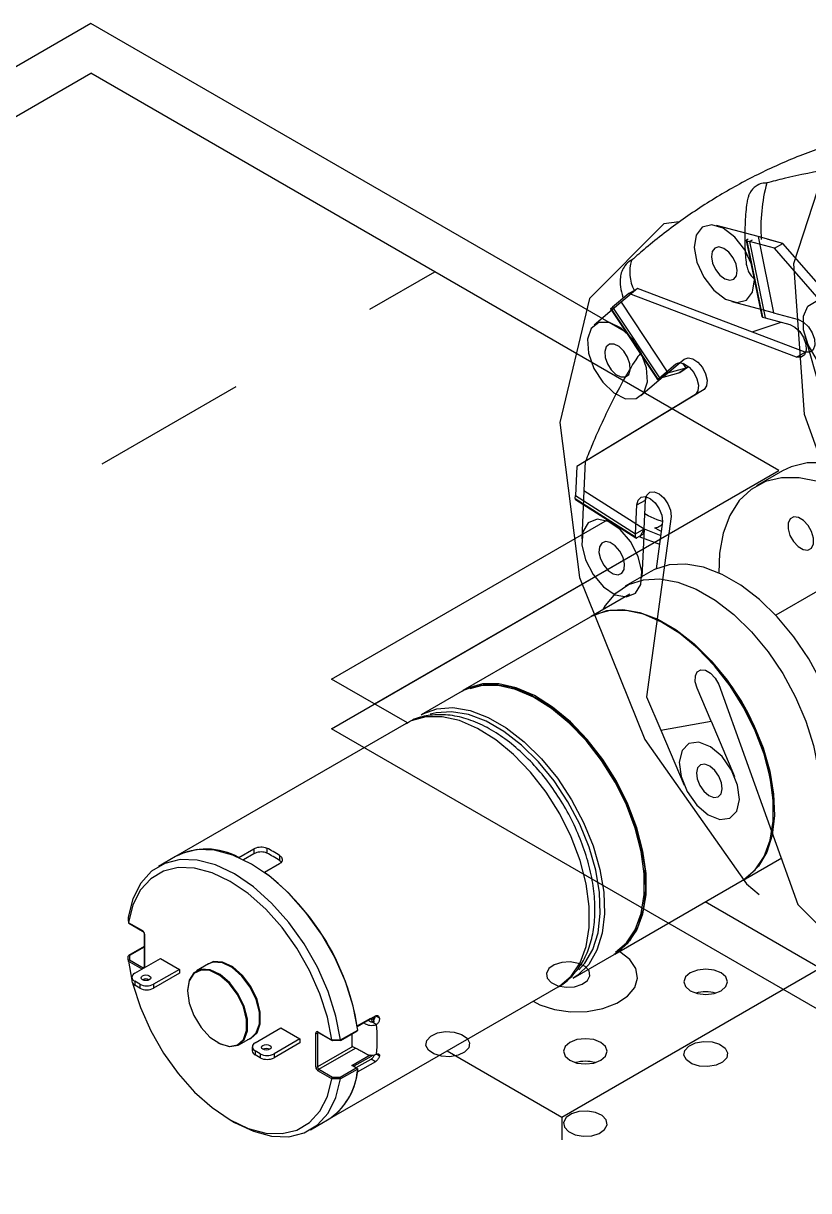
# Model space of a CAD drawing. Header units: millimetres. Extents: x 15 to 415, y 5 to 292.
# Drawn here: x 257.64 to 270.56, y 214.37 to 233.55 of the extents above; entities that cross this region are included whole.
import ezdxf

# ---------------------------------------------------------------- set-up
doc = ezdxf.new("R2010")
doc.units = ezdxf.units.MM
doc.linetypes.add('CENTERX2', pattern=[20.32, 12.7, -2.54, 2.54, -2.54])

msp = doc.modelspace()

# ---------------------------------------------------------------- linework, layer by layer
at = {"color": 7, "linetype": 'Continuous', "lineweight": 25}
for p, q in [((258.754, 233.5545), (251.4, 229.3091)), ((267.5604, 228.4706), (258.754, 233.5545)), ((269.5329, 229.9861), (269.7891, 228.734)), ((269.5438, 229.9778), (269.8, 228.7257)), ((269.5438, 229.9778), (269.5848, 229.9668)), ((269.5448, 230.0014), (269.565, 230.0131)), ((269.5848, 229.9668), (269.6363, 229.9965)), ((269.5848, 229.9668), (269.841, 228.7147)), ((269.9946, 229.857), (269.5848, 229.9668)), ((270.136, 229.9386), (269.891, 230.0043)), ((269.9946, 229.857), (270.136, 229.9386)), ((272.5048, 226.9754), (269.9946, 229.857)), ((272.6462, 227.0571), (270.136, 229.9386)), ((267.6006, 229.1167), (267.3336, 228.8901)), ((267.6006, 229.1167), (267.7421, 229.1983)), ((270.3606, 228.0683), (267.6006, 229.1167)), ((270.502, 228.1499), (267.7421, 229.1983)), ((267.3069, 228.8674), (267.3336, 228.8901)), ((267.3336, 228.8901), (268.103, 227.7265)), ((267.3018, 228.8617), (268.0712, 227.6981)), ((267.3069, 228.8674), (268.0763, 227.7038)), ((269.8, 228.7257), (269.841, 228.7147)), ((269.841, 228.7147), (270.2508, 228.6049)), ((269.6273, 228.4822), (270.1051, 228.6439)), ((270.3606, 228.0683), (270.502, 228.1499)), ((270.5087, 228.1483), (270.502, 228.1499)), ((268.103, 227.7265), (268.37, 227.9531)), ((268.2444, 227.8081), (268.444, 227.9776)), ((268.5428, 227.8898), (268.4906, 227.9689)), ((268.1999, 227.7704), (268.0867, 227.7051)), ((268.103, 227.7265), (268.2444, 227.8081)), ((268.1272, 227.7269), (268.4257, 227.8085)), ((268.2444, 227.8081), (268.1272, 227.7269)), ((268.1999, 227.7704), (268.2444, 227.8081)), ((268.2444, 227.8081), (268.5428, 227.8898)), ((268.4257, 227.8085), (268.5428, 227.8898)), ((268.44, 227.8151), (268.4257, 227.8085)), ((268.44, 227.8151), (268.5831, 227.9144)), ((268.581, 227.9162), (268.5428, 227.8898)), ((268.0763, 227.7038), (268.103, 227.7265)), ((268.1272, 227.7269), (268.1265, 227.728)), ((268.6997, 227.4544), (266.7442, 226.2692)), ((266.7442, 226.2692), (266.722, 225.7927)), ((270.126, 226.1982), (269.7017, 225.9533)), ((266.7198, 225.7451), (266.722, 225.7927)), ((266.7198, 225.7451), (267.7083, 225.1145)), ((266.722, 225.7927), (267.7106, 225.1622)), ((266.7265, 225.7277), (267.7151, 225.0971)), ((267.7106, 225.1622), (267.7328, 225.6386)), ((267.7328, 225.6386), (267.8742, 225.7202)), ((267.852, 225.2438), (267.8742, 225.7202)), ((267.8742, 225.7202), (267.8831, 225.7734)), ((267.9213, 225.4615), (267.8636, 225.4938)), ((262.7138, 222.7779), (267.2477, 225.3953)), ((267.7106, 225.1622), (267.852, 225.2438)), ((267.852, 225.2438), (267.7809, 225.1156)), ((267.8483, 225.1644), (267.852, 225.2438)), ((267.852, 225.2438), (268.1253, 225.1395)), ((268.1565, 225.3684), (268.0504, 224.5899)), ((267.7083, 225.1145), (267.7106, 225.1622)), ((267.8483, 225.1644), (267.7352, 225.0991)), ((267.7809, 225.1156), (267.7727, 225.1208)), ((267.7809, 225.1156), (268.1052, 224.9917)), ((263.421, 222.3696), (268.0197, 225.0244)), ((267.965, 224.5466), (267.5407, 224.3016)), ((267.6157, 224.1717), (266.9793, 223.8043)), ((270.7016, 224.2212), (270.017, 223.826)), ((266.9651, 223.7962), (264.8721, 222.5879)), ((268.2295, 223.6641), (268.2153, 223.6722)), ((263.9634, 222.0565), (262.7138, 222.7779)), ((264.858, 222.5797), (264.1862, 222.1919)), ((263.9387, 222.0491), (260.1486, 219.8611)), ((269.9828, 220.6105), (269.9828, 220.6269)), ((261.1864, 219.845), (261.4339, 219.9879)), ((261.4339, 219.9056), (261.2654, 219.8084)), ((261.4339, 219.9879), (261.4339, 219.9056)), ((261.646, 219.999), (261.646, 219.9172)), ((261.8582, 219.8765), (261.8582, 219.7947)), ((260.1486, 219.8611), (259.8658, 219.6978)), ((261.8582, 219.743), (261.6107, 219.6001)), ((269.4791, 219.4741), (270.1155, 219.8415)), ((267.3719, 218.2577), (269.4649, 219.4659)), ((270.7394, 218.0261), (268.8551, 219.1139)), ((259.3699, 218.8615), (259.3698, 218.8608)), ((259.3707, 218.7787), (259.3706, 218.7769)), ((259.3706, 218.7769), (259.6021, 218.6433)), ((259.3765, 218.7667), (259.6062, 218.6341)), ((259.6316, 218.5902), (259.6316, 218.035)), ((259.6316, 218.3801), (259.3756, 218.2323)), ((259.3906, 218.1612), (259.6162, 218.0309)), ((259.4752, 217.9409), (259.8995, 218.1858)), ((259.8995, 218.1858), (260.2106, 218.0062)), ((266.686, 217.8617), (267.3578, 218.2495)), ((267.4514, 218.2915), (267.4356, 218.3004)), ((259.3706, 218.14), (259.3707, 218.138)), ((259.3707, 218.138), (259.4283, 217.829)), ((260.2106, 218.0062), (259.7863, 217.7613)), ((260.2106, 218.0062), (260.2106, 217.9409)), ((260.6879, 218.094), (260.4899, 217.9797)), ((266.4968, 215.5769), (270.7394, 218.0261)), ((259.4283, 217.8756), (259.4283, 217.8103)), ((259.5601, 217.7613), (259.4752, 217.8103)), ((259.4752, 217.8103), (259.4752, 217.745)), ((259.5601, 217.7613), (259.5601, 217.696)), ((260.2106, 217.9409), (259.7863, 217.696)), ((259.7863, 217.7613), (259.7863, 217.696)), ((259.5601, 217.696), (259.4752, 217.745)), ((262.6484, 215.5308), (266.4385, 217.7188)), ((263.1349, 217.0769), (263.3586, 217.2061)), ((263.1361, 217.0687), (263.4331, 217.2401)), ((263.3809, 217.1388), (263.3753, 217.1916)), ((263.4035, 217.1941), (263.4094, 217.1377)), ((263.4993, 217.2019), (263.4993, 217.2017)), ((261.4551, 216.7979), (261.8794, 217.0429)), ((261.8794, 217.0429), (262.1905, 216.8632)), ((262.8592, 216.8351), (263.1362, 216.995)), ((262.8615, 216.8459), (263.1443, 217.0092)), ((263.1445, 217.0065), (263.1362, 216.995)), ((263.4505, 217.0992), (263.3793, 217.1404)), ((261.1899, 216.7673), (261.3879, 216.8816)), ((262.1905, 216.8632), (261.7662, 216.6183)), ((262.1905, 216.8632), (262.1905, 216.7979)), ((262.4525, 216.4017), (262.4525, 216.9569)), ((262.4808, 216.9569), (262.4808, 216.4017)), ((262.4879, 216.9773), (262.7193, 216.8437)), ((262.492, 216.9682), (262.7217, 216.8356)), ((262.7193, 216.8437), (262.7192, 216.8457)), ((262.8615, 216.8451), (262.8615, 216.8459)), ((263.0534, 216.7404), (263.0534, 216.9472)), ((261.4082, 216.7326), (261.4082, 216.6673)), ((261.54, 216.6183), (261.4551, 216.6673)), ((261.4551, 216.6673), (261.4551, 216.602)), ((261.54, 216.6183), (261.54, 216.553)), ((262.1905, 216.7979), (261.7662, 216.553)), ((261.7662, 216.6183), (261.7662, 216.553)), ((264.6125, 216.6647), (266.4968, 215.5769)), ((261.54, 216.553), (261.4551, 216.602)), ((263.0446, 216.4273), (263.3486, 216.6028)), ((263.1162, 216.3859), (263.0446, 216.4273)), ((263.0446, 216.4273), (263.0646, 216.4225)), ((263.1362, 216.3812), (263.0646, 216.4225)), ((263.1196, 216.3907), (263.3611, 216.5301)), ((263.4331, 216.4886), (263.1361, 216.3171)), ((263.4331, 216.4886), (263.3611, 216.5301)), ((263.4993, 216.5811), (263.4993, 216.581)), ((262.7193, 216.2068), (262.4879, 216.3404)), ((262.502, 216.3649), (262.7277, 216.2347)), ((262.8534, 216.2342), (263.1162, 216.3859)), ((263.1443, 216.3671), (262.8615, 216.2039)), ((263.1162, 216.3859), (263.1445, 216.3696)), ((262.7192, 216.205), (262.7193, 216.2068)), ((262.8615, 216.2039), (262.8615, 216.2046)), ((261.0447, 215.5323), (261.1154, 215.4915)), ((262.3656, 215.3676), (262.6484, 215.5308)), ((266.4968, 215.5769), (266.4968, 215.2057))]:
    msp.add_line(p, q, dxfattribs=at)
at = {"color": 7, "linetype": 'Continuous'}
for p, q in [((251.4, 228.4926), (258.754, 232.7379)), ((270.0677, 226.2067), (258.754, 232.7379)), ((269.7262, 230.0484), (269.0432, 230.2314)), ((269.7262, 230.0484), (269.9824, 228.7963)), ((270.136, 229.9386), (269.7262, 230.0484)), ((272.6462, 227.0571), (270.136, 229.9386)), ((267.7421, 229.1983), (267.4751, 228.9717)), ((270.502, 228.1499), (267.7421, 229.1983)), ((267.4751, 228.9717), (267.03, 228.594)), ((267.4751, 228.9717), (268.2444, 227.8081)), ((269.9824, 228.7963), (269.2994, 228.9793)), ((269.9824, 228.7963), (270.3922, 228.6865)), ((270.7559, 227.5037), (270.4993, 228.4127)), ((268.2444, 227.8081), (268.5114, 228.0347)), ((268.2444, 227.8081), (267.7994, 227.4305)), ((268.8411, 227.5361), (266.8856, 226.3508)), ((262.7138, 221.9613), (270.0677, 226.2067)), ((266.8856, 226.3508), (266.8634, 225.8744)), ((266.8634, 225.8744), (266.8264, 225.0803)), ((266.8634, 225.8744), (267.852, 225.2438)), ((267.852, 225.2438), (267.8742, 225.7202)), ((268.2979, 225.45), (267.8938, 222.4838)), ((267.852, 225.2438), (267.815, 224.4498)), ((268.9551, 222.0828), (268.724, 222.6271)), ((269.0799, 222.6885), (270.3815, 219.0744)), ((267.8938, 222.4838), (268.1249, 221.9395)), ((268.1249, 221.9395), (268.9551, 222.0828)), ((268.9551, 222.0828), (269.3402, 221.1757)), ((275.8659, 214.3687), (262.7138, 221.9613)), ((268.1249, 221.9395), (268.51, 221.0324)), ((270.3815, 219.0744), (270.7776, 218.6701))]:
    msp.add_line(p, q, dxfattribs=at)
at = {"color": 7, "linetype": 'CENTERX2'}
msp.add_line((245.7432, 218.6957), (264.4108, 229.4723), dxfattribs=at)
at = {"color": 8, "linetype": 'Continuous', "lineweight": 25}
for p, q in [((268.37, 227.9531), (268.4013, 227.9712)), ((259.6374, 218.5821), (259.6374, 218.0345)), ((259.6316, 218.3733), (259.3897, 218.2337)), ((259.5954, 218.0103), (259.3706, 218.14)), ((259.6316, 218.0398), (259.6162, 218.0309)), ((263.3622, 217.1992), (263.3753, 217.1916)), ((263.4993, 217.2017), (263.4329, 217.24)), ((263.4993, 217.2019), (263.4331, 217.2401)), ((262.4808, 216.9569), (262.4962, 216.9658)), ((263.0607, 216.7365), (262.4808, 216.4017)), ((262.502, 216.3649), (263.1045, 216.7127)), ((263.4993, 216.581), (263.4503, 216.6093)), ((263.4993, 216.5811), (263.4505, 216.6093)), ((263.3626, 216.5758), (263.0808, 216.4131))]:
    msp.add_line(p, q, dxfattribs=at)
at = {"color": 7, "linetype": 'CENTERX2', "flags": 128}
for points in [[(270.4914, 227.1243), (270.315, 229.6069), (270.9409, 231.5231), (272.274, 232.5811), (274.1113, 232.6198), (276.173, 231.6334), (278.1453, 229.7719), (279.7279, 227.3189), (280.6799, 224.6478), (280.8563, 222.1651), (280.2304, 220.2489), (278.8973, 219.191), (277.0601, 219.1522), (274.9983, 220.1387), (273.026, 222.0001), (271.4434, 224.4531), (270.4914, 227.1243)], [(273.5934, 216.878), (275.3598, 217.1029), (276.5792, 218.3294), (277.0661, 220.3708), (276.7462, 222.9162), (275.6684, 225.5782), (273.9967, 227.9514), (271.9855, 229.6746), (269.9411, 230.4855), (268.1748, 230.2605), (266.9553, 229.034), (266.4685, 226.9926), (266.7883, 224.4472), (267.8662, 221.7853), (269.5379, 219.412), (271.5491, 217.6888), (273.5934, 216.878)], [(269.6659, 229.3412), (269.6212, 229.5839), (269.508, 229.83), (269.3435, 230.0418), (269.1528, 230.1872), (268.9649, 230.244), (268.8084, 230.2036), (268.7072, 230.0721), (268.6766, 229.8695), (268.7214, 229.6268), (268.8346, 229.3807), (268.9991, 229.1689), (269.1898, 229.0235), (269.3777, 228.9667), (269.5341, 229.0071), (269.6353, 229.1386), (269.6659, 229.3412)], [(271.2383, 227.7205), (271.0603, 227.7365), (270.8672, 227.8464), (270.6883, 228.0337), (270.5508, 228.2697), (270.4757, 228.5185), (270.4744, 228.7423), (270.547, 228.9069), (270.6827, 228.9874), (270.8606, 228.9714), (271.0537, 228.8615), (271.2326, 228.6742), (271.3701, 228.4383), (271.4453, 228.1894), (271.4466, 227.9657), (271.3739, 227.801), (271.2383, 227.7205)], [(267.804, 228.1405), (267.6574, 228.3703), (267.4738, 228.5456), (267.2813, 228.6397), (267.109, 228.6383), (266.9833, 228.5415), (266.9233, 228.3642), (266.9381, 228.1333), (267.0254, 227.884), (267.172, 227.6542), (267.3556, 227.4789), (267.5482, 227.3848), (267.7204, 227.3862), (267.8461, 227.483), (267.9061, 227.6603), (267.8914, 227.8912), (267.804, 228.1405)], [(267.4559, 225.2368), (267.2634, 225.3658), (267.0796, 225.4034), (266.9325, 225.3438), (266.8445, 225.1961), (266.829, 224.9828), (266.8884, 224.7363), (267.0135, 224.4942), (267.1854, 224.2933), (267.3779, 224.1642), (267.5617, 224.1267), (267.7088, 224.1863), (267.7968, 224.334), (267.8123, 224.5473), (267.753, 224.7938), (267.6278, 225.0359), (267.4559, 225.2368)], [(268.7547, 221.7391), (268.5898, 221.7181), (268.476, 221.6036), (268.4305, 221.4131), (268.4604, 221.1755), (268.561, 220.927), (268.717, 220.7055), (268.9047, 220.5447), (269.0955, 220.469), (269.2604, 220.49), (269.3742, 220.6045), (269.4196, 220.795), (269.3898, 221.0326), (269.2892, 221.281), (269.1332, 221.5025), (268.9455, 221.6634), (268.7547, 221.7391)]]:
    msp.add_lwpolyline(points, dxfattribs=at)
at = {"color": 7, "linetype": 'Continuous', "flags": 128}
for points in [[(269.3833, 229.4921), (269.3641, 229.5962), (269.3156, 229.7016), (269.2451, 229.7924), (269.1633, 229.8547), (269.0828, 229.8791), (269.0158, 229.8617), (268.9724, 229.8054), (268.9593, 229.7186), (268.9785, 229.6145), (269.027, 229.5091), (269.0975, 229.4183), (269.1792, 229.356), (269.2597, 229.3316), (269.3268, 229.349), (269.3702, 229.4053), (269.3833, 229.4921)], [(270.3922, 228.6865), (270.4748, 228.6451), (270.5532, 228.5691), (270.6154, 228.4702), (270.652, 228.3633), (270.6574, 228.2648), (270.6308, 228.1897), (270.5762, 228.1493), (270.502, 228.1499)], [(267.5815, 228.0672), (267.5187, 228.1657), (267.44, 228.2408), (267.3575, 228.2812), (267.2837, 228.2805), (267.2298, 228.2391), (267.2041, 228.1631), (267.2104, 228.0641), (267.2479, 227.9573), (267.3107, 227.8588), (267.3894, 227.7837), (267.4719, 227.7433), (267.5457, 227.744), (267.5996, 227.7854), (267.6253, 227.8614), (267.619, 227.9604), (267.5815, 228.0672)], [(268.5114, 228.0347), (268.575, 228.0591), (268.6541, 228.0418), (268.7365, 227.9855), (268.8097, 227.8987), (268.8627, 227.7947), (268.8872, 227.6892), (268.8796, 227.5984), (268.8411, 227.5361)], [(267.8742, 225.7202), (267.8946, 225.8011), (267.9441, 225.8491), (268.0152, 225.8569), (268.0971, 225.8233), (268.1774, 225.7535), (268.2437, 225.658), (268.286, 225.5515), (268.2979, 225.45)], [(267.3786, 224.9672), (267.2961, 225.0225), (267.2174, 225.0386), (267.1543, 225.0131), (267.1166, 224.9498), (267.11, 224.8583), (267.1354, 224.7527), (267.189, 224.649), (267.2627, 224.5629), (267.3452, 224.5076), (267.424, 224.4915), (267.487, 224.517), (267.5247, 224.5803), (267.5314, 224.6717), (267.506, 224.7774), (267.4523, 224.8811), (267.3786, 224.9672)], [(268.724, 222.6271), (268.6934, 222.7336), (268.6945, 222.8285), (268.7271, 222.8975), (268.7864, 222.9299), (268.8633, 222.921), (268.9461, 222.872), (269.0221, 222.7903), (269.0799, 222.6885)], [(268.852, 221.3762), (268.7814, 221.3672), (268.7326, 221.3181), (268.7131, 221.2365), (268.7259, 221.1347), (268.769, 221.0282), (268.8359, 220.9333), (268.9164, 220.8643), (268.9981, 220.8319), (269.0688, 220.8409), (269.1176, 220.8899), (269.137, 220.9716), (269.1243, 221.0734), (269.0811, 221.1799), (269.0143, 221.2748), (268.9338, 221.3438), (268.852, 221.3762)], [(266.285, 218.0177), (266.2445, 217.94), (266.2586, 217.8594), (266.3251, 217.7879), (266.4338, 217.7366), (266.5683, 217.7132), (266.7081, 217.7214), (266.8318, 217.7598), (266.9207, 217.8225), (266.9612, 217.9002), (266.9471, 217.9809), (266.8806, 218.0523), (266.7718, 218.1036), (266.6373, 218.127), (266.4976, 218.1189), (266.3739, 218.0805), (266.285, 218.0177)], [(264.4539, 216.9606), (264.5884, 216.984), (264.7282, 216.9759), (264.8519, 216.9375), (264.9408, 216.8747), (264.9813, 216.7971), (264.9672, 216.7164), (264.9007, 216.645), (264.7919, 216.5936), (264.6574, 216.5703), (264.5177, 216.5784), (264.394, 216.6168), (264.3051, 216.6796), (264.2646, 216.7572), (264.2787, 216.8379), (264.3452, 216.9093), (264.4539, 216.9606)], [(269.0346, 216.4304), (268.9001, 216.407), (268.7603, 216.4151), (268.6366, 216.4535), (268.5477, 216.5163), (268.5072, 216.5939), (268.5213, 216.6746), (268.5878, 216.7461), (268.6966, 216.7974), (268.8311, 216.8207), (268.9708, 216.8126), (269.0946, 216.7742), (269.1834, 216.7114), (269.2239, 216.6338), (269.2098, 216.5531), (269.1434, 216.4817), (269.0346, 216.4304)], [(267.2035, 215.3733), (267.244, 215.451), (267.23, 215.5317), (267.1635, 215.6031), (267.0547, 215.6544), (266.9202, 215.6778), (266.7804, 215.6696), (266.6567, 215.6313), (266.5678, 215.5685), (266.5273, 215.4908), (266.5414, 215.4101), (266.6079, 215.3387), (266.7167, 215.2874), (266.8512, 215.264), (266.9909, 215.2721), (267.1147, 215.3105), (267.2035, 215.3733)]]:
    msp.add_lwpolyline(points, dxfattribs=at)
at = {"color": 7, "linetype": 'Continuous', "lineweight": 25, "flags": 128}
for points in [[(269.5448, 230.0014), (269.5398, 229.9981), (269.536, 229.9946), (269.5336, 229.9911), (269.5328, 229.9877), (269.5334, 229.9846), (269.5355, 229.9818), (269.539, 229.9795), (269.5438, 229.9778)], [(267.3018, 228.8617), (267.3018, 228.8618), (267.3023, 228.8629), (267.304, 228.8648), (267.3069, 228.8674)], [(270.2508, 228.6049), (270.3334, 228.5635), (270.4118, 228.4875), (270.474, 228.3885), (270.5106, 228.2817), (270.516, 228.1832), (270.4894, 228.108), (270.4348, 228.0677), (270.3606, 228.0683)], [(268.37, 227.9531), (268.4336, 227.9775), (268.5126, 227.9602), (268.5951, 227.9039), (268.6683, 227.8171), (268.7212, 227.713), (268.7458, 227.6076), (268.7382, 227.5168), (268.6997, 227.4544)], [(268.0763, 227.7038), (268.0733, 227.7012), (268.0716, 227.6993), (268.0711, 227.6982), (268.072, 227.6979), (268.074, 227.6985), (268.0773, 227.7), (268.0816, 227.7022), (268.0867, 227.7051)], [(273.4021, 223.9139), (273.2042, 224.3256), (272.9694, 224.7202), (272.703, 225.0885), (272.4115, 225.422), (272.1015, 225.7128), (271.7803, 225.954), (271.4555, 226.1401), (271.1348, 226.2667), (270.8255, 226.3307), (270.535, 226.3307), (270.2701, 226.2668), (270.126, 226.1982)], [(272.9778, 223.669), (272.78, 224.0806), (272.5451, 224.4752), (272.2788, 224.8436), (271.9872, 225.1771), (271.6772, 225.4679), (271.356, 225.7091), (271.0313, 225.8952), (270.7105, 226.0217), (270.4012, 226.0858), (270.1107, 226.0858), (269.8458, 226.0218), (269.6126, 225.8954), (269.4167, 225.7094), (269.2626, 225.4682), (269.154, 225.1774), (269.0934, 224.844), (269.0808, 224.5225)], [(267.7328, 225.6386), (267.7532, 225.7195), (267.8027, 225.7675), (267.8738, 225.7753), (267.9557, 225.7417), (268.0359, 225.6719), (268.1023, 225.5764), (268.1446, 225.4698), (268.1565, 225.3684)], [(268.1561, 225.3657), (268.0666, 225.3918), (267.9213, 225.4615)], [(270.606, 225.2003), (270.5481, 225.302), (270.472, 225.3835), (270.3893, 225.4323), (270.3124, 225.441), (270.2533, 225.4083), (270.2208, 225.3391), (270.2199, 225.244), (270.2508, 225.1375), (270.3087, 225.0358), (270.3848, 224.9543), (270.4676, 224.9055), (270.5444, 224.8968), (270.6035, 224.9296), (270.636, 224.9987), (270.6369, 225.0938), (270.606, 225.2003)], [(268.0261, 225.2622), (268.0986, 225.2261), (268.1348, 225.2095)], [(268.1487, 225.3113), (268.1432, 225.3148), (268.141, 225.3162)], [(267.7083, 225.1145), (267.7086, 225.1087), (267.7099, 225.1036), (267.7123, 225.0996), (267.7156, 225.0969), (267.7197, 225.0954), (267.7244, 225.0953), (267.7297, 225.0965), (267.7352, 225.0991)], [(271.1637, 221.1698), (271.1381, 221.5407), (271.0621, 221.931), (270.9378, 222.33), (270.7686, 222.7269), (270.559, 223.1109), (270.3147, 223.4714), (270.0426, 223.7986), (269.7498, 224.0836), (269.4446, 224.3186), (269.1351, 224.4973), (268.8298, 224.6147), (268.5371, 224.6676), (268.265, 224.6547), (268.0207, 224.5762), (267.965, 224.5466)], [(267.1762, 223.918), (267.2176, 223.9878), (267.3869, 224.1893), (267.5965, 224.3312), (267.8407, 224.4098), (268.1129, 224.4227), (268.4056, 224.3698), (268.7108, 224.2524), (269.0203, 224.0737), (269.3256, 223.8387), (269.6183, 223.5537), (269.8905, 223.2264), (270.1347, 222.8659), (270.3443, 222.482), (270.5136, 222.0851), (270.6379, 221.6861), (270.7139, 221.2958), (270.7394, 220.9249)], [(269.4649, 219.4659), (269.4913, 219.4818), (269.6797, 219.6425), (269.8259, 219.8603), (269.9258, 220.1291), (269.9764, 220.4411), (269.9764, 220.7873), (269.9258, 221.1579), (269.8259, 221.542), (269.6797, 221.9287), (269.4913, 222.3068), (269.2662, 222.6655), (269.0109, 222.9944), (268.7327, 223.2841), (268.4396, 223.5263), (268.14, 223.7139), (267.8426, 223.8416), (267.5559, 223.9057), (267.2882, 223.9044), (267.0471, 223.8377), (266.9651, 223.7962)], [(266.9793, 223.8043), (267.006, 223.8191), (267.2393, 223.902), (267.501, 223.9197), (267.7837, 223.8719), (268.0793, 223.7598), (268.3791, 223.5867), (268.6746, 223.3576), (268.9573, 223.079), (269.2191, 222.759), (269.4524, 222.4069), (269.6505, 222.0326), (269.8077, 221.647), (269.9195, 221.2612), (269.9826, 220.8863), (269.9954, 220.533), (269.9573, 220.2115), (269.8695, 219.9312), (269.7345, 219.6999), (269.5562, 219.5245), (269.4791, 219.4741)], [(264.858, 222.5797), (264.8847, 222.5945), (265.118, 222.6774), (265.3797, 222.6951), (265.6624, 222.6472), (265.9579, 222.5352), (266.2578, 222.3621), (266.5533, 222.1329), (266.836, 221.8544), (267.0978, 221.5344), (267.3311, 221.1822), (267.5291, 220.808), (267.6863, 220.4224), (267.7981, 220.0366), (267.8613, 219.6617), (267.874, 219.3084), (267.836, 218.9869), (267.7482, 218.7066), (267.6132, 218.4753), (267.4349, 218.2999), (267.3578, 218.2495)], [(267.3719, 218.2577), (267.3983, 218.2735), (267.5866, 218.4342), (267.7328, 218.652), (267.8327, 218.9208), (267.8834, 219.2328), (267.8834, 219.5791), (267.8327, 219.9496), (267.7328, 220.3337), (267.5866, 220.7204), (267.3983, 221.0985), (267.1732, 221.4572), (266.9179, 221.7861), (266.6396, 222.0758), (266.3465, 222.318), (266.047, 222.5056), (265.7496, 222.6333), (265.4629, 222.6974), (265.1952, 222.6961), (264.9541, 222.6294), (264.8721, 222.5879)], [(267.3814, 218.2873), (267.5608, 218.4419), (267.7058, 218.658), (267.8049, 218.9247), (267.8552, 219.2342), (267.8552, 219.5776), (267.8049, 219.9452), (267.7058, 220.3262), (267.5608, 220.7098), (267.3739, 221.0849), (267.1506, 221.4407), (266.8974, 221.767), (266.6214, 222.0544), (266.3306, 222.2946), (266.0334, 222.4808), (265.7384, 222.6075), (265.454, 222.6711), (265.1884, 222.6698), (264.9846, 222.6181)], [(264.1862, 222.1919), (264.2129, 222.2067), (264.4462, 222.2896), (264.708, 222.3073), (264.9907, 222.2594), (265.2862, 222.1474), (265.586, 221.9743), (265.8816, 221.7452), (266.1643, 221.4666), (266.426, 221.1466), (266.6593, 220.7945), (266.8574, 220.4202), (267.0146, 220.0346), (267.1264, 219.6488), (267.1896, 219.2739), (267.2023, 218.9206), (267.1642, 218.5991), (267.0764, 218.3188), (266.9414, 218.0875), (266.7631, 217.9121), (266.686, 217.8617)], [(266.7778, 217.9976), (266.876, 218.1059), (267.0082, 218.3325), (267.0943, 218.6073), (267.1316, 218.9223), (267.1191, 219.2685), (267.0572, 219.6359), (266.9477, 220.014), (266.7936, 220.3919), (266.5995, 220.7587), (266.3709, 221.1038), (266.1143, 221.4174), (265.8373, 221.6904), (265.5477, 221.9149), (265.2538, 222.0845), (264.9642, 222.1944), (264.6872, 222.2413), (264.4307, 222.2239), (264.3358, 222.1991)], [(263.1443, 217.0092), (263.0683, 217.4022), (262.9404, 217.8045), (262.7645, 218.2033), (262.546, 218.5863), (262.2919, 218.9417), (262.01, 219.2583), (261.7091, 219.5263), (261.3985, 219.7373), (261.0879, 219.8849), (260.787, 219.9643), (260.5051, 219.9732), (260.251, 219.9112), (260.1486, 219.8611)], [(262.8615, 216.8459), (262.7855, 217.239), (262.6575, 217.6412), (262.4816, 218.04), (262.2632, 218.4231), (262.0091, 218.7784), (261.7272, 219.095), (261.4263, 219.363), (261.1157, 219.574), (260.8051, 219.7216), (260.5042, 219.801), (260.2223, 219.8099), (259.9682, 219.7479), (259.7498, 219.6171), (259.5739, 219.4213), (259.4459, 219.1668), (259.3699, 218.8615)], [(262.7192, 216.8457), (262.6449, 217.2219), (262.5212, 217.6063), (262.352, 217.9873), (262.1425, 218.353), (261.8992, 218.6921), (261.6295, 218.9942), (261.3418, 219.25), (261.045, 219.4516), (260.7481, 219.5927), (260.4604, 219.6691), (260.1908, 219.6783), (259.9474, 219.6202), (259.7379, 219.4964), (259.5688, 219.3107), (259.4451, 219.069), (259.3707, 218.7787)], [(266.0268, 217.4811), (266.14, 217.4233), (266.3774, 217.3462), (266.642, 217.309), (266.9142, 217.3144), (267.1737, 217.3619), (267.4015, 217.4482), (267.5804, 217.5667), (267.6974, 217.7086), (267.7437, 217.8636), (267.7158, 218.02), (267.6159, 218.1662), (267.4514, 218.2915), (267.4514, 218.2915)], [(260.8363, 216.804), (260.8808, 216.7803), (261.0387, 216.7353), (261.1752, 216.7594), (261.2752, 216.8501), (261.3281, 216.9976), (261.3281, 217.1857), (261.2752, 217.3942), (261.1752, 217.6005), (261.0387, 217.7821), (260.8808, 217.9195), (260.7184, 217.9977), (260.5692, 218.0083), (260.4493, 217.9501), (260.3718, 217.8293), (260.3449, 217.6592), (260.3449, 217.6592)], [(260.3449, 217.6511), (260.3714, 217.4529), (260.4478, 217.2456), (260.566, 217.0518), (260.7131, 216.8924), (260.8731, 216.7847), (261.0288, 216.7403), (261.1633, 216.7641), (261.2619, 216.8535), (261.3141, 216.9989), (261.3141, 217.1843), (261.2619, 217.3899), (261.1633, 217.5932), (261.0288, 217.7722), (260.8731, 217.9076), (260.7131, 217.9847), (260.566, 217.9951), (260.4478, 217.9377), (260.3714, 217.8187), (260.3449, 217.6511)], [(261.3356, 216.8514), (261.385, 216.869), (261.4865, 216.961), (261.5402, 217.1106), (261.5402, 217.3014), (261.4865, 217.5129), (261.385, 217.7221), (261.2466, 217.9064), (261.0864, 218.0457), (260.9217, 218.125), (260.7704, 218.1357), (260.6488, 218.0767), (260.6356, 218.0638)], [(261.3879, 216.8816), (261.4732, 216.9644), (261.5261, 217.1119), (261.5261, 217.3), (261.4732, 217.5085), (261.3731, 217.7148), (261.2367, 217.8964), (261.0788, 218.0338), (260.9164, 218.112), (260.7672, 218.1226), (260.6879, 218.094)], [(268.611, 217.6547), (268.7278, 217.6096), (268.8656, 217.5938), (269.0033, 217.6096), (269.1201, 217.6547), (269.1982, 217.7221), (269.2256, 217.8016), (269.1982, 217.8812), (269.1201, 217.9486), (269.0033, 217.9936), (268.8656, 218.0095), (268.7278, 217.9936), (268.611, 217.9486), (268.533, 217.8812), (268.5056, 217.8016), (268.533, 217.7221), (268.611, 217.6547)], [(259.4424, 217.7725), (259.4451, 217.7619), (259.5688, 217.3774), (259.7379, 216.9965), (259.9474, 216.6308), (260.1908, 216.2917), (260.4604, 215.9895), (260.7481, 215.7338), (261.045, 215.5322), (261.3418, 215.391), (261.6295, 215.3146), (261.8992, 215.3054), (262.1425, 215.3636), (262.352, 215.4874), (262.5212, 215.673), (262.6449, 215.9147), (262.7192, 216.205)], [(259.7156, 217.8348), (259.6897, 217.8248), (259.659, 217.8212), (259.6284, 217.8248), (259.6025, 217.8348), (259.5851, 217.8497), (259.579, 217.8674), (259.5851, 217.8851), (259.6025, 217.9001), (259.6284, 217.9101), (259.659, 217.9136), (259.6897, 217.9101), (259.7156, 217.9001), (259.733, 217.8851), (259.739, 217.8674), (259.733, 217.8497), (259.7156, 217.8348)], [(267.1402, 216.8056), (267.0234, 216.8507), (266.8857, 216.8665), (266.7479, 216.8507), (266.6311, 216.8056), (266.5531, 216.7382), (266.5257, 216.6587), (266.5531, 216.5791), (266.6311, 216.5117), (266.7479, 216.4667), (266.8857, 216.4508), (267.0234, 216.4667), (267.1402, 216.5117), (267.2183, 216.5791), (267.2457, 216.6587), (267.2183, 216.7382), (267.1402, 216.8056)], [(261.5824, 216.7571), (261.6083, 216.7671), (261.6389, 216.7706), (261.6696, 216.7671), (261.6955, 216.7571), (261.7129, 216.7421), (261.7189, 216.7245), (261.7129, 216.7068), (261.6955, 216.6918), (261.6696, 216.6818), (261.6389, 216.6783), (261.6083, 216.6818), (261.5824, 216.6918), (261.565, 216.7068), (261.5589, 216.7245), (261.565, 216.7421), (261.5824, 216.7571)], [(261.1154, 215.4915), (261.1157, 215.4913), (261.4263, 215.3438), (261.7272, 215.2643), (262.0091, 215.2555), (262.2632, 215.3174), (262.4816, 215.4483), (262.6575, 215.644), (262.7855, 215.8985), (262.8615, 216.2039)]]:
    msp.add_lwpolyline(points, dxfattribs=at)
at = {"color": 8, "linetype": 'Continuous', "lineweight": 25, "flags": 128}
for points in [[(266.4385, 217.7188), (266.4649, 217.7347), (266.6532, 217.8953), (266.7995, 218.1132), (266.8994, 218.382), (266.95, 218.694), (266.95, 219.0402), (266.8994, 219.4107), (266.7995, 219.7949), (266.6532, 220.1815), (266.4649, 220.5597), (266.2398, 220.9184), (265.9845, 221.2473), (265.7063, 221.537), (265.4132, 221.7791), (265.1136, 221.9668), (264.8162, 222.0945), (264.5295, 222.1586), (264.2618, 222.1573), (264.0207, 222.0906), (263.9387, 222.0491)], [(259.6324, 218.0317), (259.6319, 218.0327), (259.6316, 218.035)]]:
    msp.add_lwpolyline(points, dxfattribs=at)
at = {"color": 7, "linetype": 'Continuous', "lineweight": 25}
for centre, radius, start, end in [((272.6862, 230.193), 2.9137, 165.30684, 183.77399), ((268.2361, 229.4661), 0.621, 161.78457, 208.60815), ((269.8012, 228.7385), 0.0129, 200.55228, 264.8264), ((266.7381, 225.7422), 0.0186, 171.1216, 231.43138), ((266.2177, 220.478), 3.7681, 2.26415, 57.73047), ((260.6524, 218.8732), 1.1089, 61.21055, 117.01623), ((260.576, 217.9004), 2.3556, 57.02251, 62.98287), ((260.6232, 217.9004), 2.2613, 56.89809, 63.10728), ((259.1879, 216.4148), 4.002, 9.40306, 52.74264), ((259.5607, 218.5786), 0.0768, 2.60548, 57.39452), ((259.5084, 217.8182), 0.0805, 185.6948, 245.62534), ((259.5, 217.8756), 0.0699, 110.78342, 249.21658), ((259.6732, 217.9796), 0.2459, 242.60967, 297.39033), ((259.659, 217.7256), 0.123, 62.61575, 117.38425), ((259.6732, 217.9143), 0.2459, 242.60967, 297.39033), ((268.8656, 217.0474), 0.5912, 74.10563, 105.89437), ((263.3866, 217.2253), 0.0355, 251.44617, 298.37132), ((263.1234, 217.0065), 0.0211, 0.13688, 7.40498), ((261.1103, 216.8543), 2.353, 354.0244, 5.9756), ((262.4741, 216.9604), 0.0218, 50.79671, 189.21404), ((262.4667, 216.9842), 0.0307, 242.60967, 297.39033), ((261.4883, 216.6753), 0.0805, 185.6948, 245.62534), ((261.4799, 216.7326), 0.0699, 110.78342, 249.21658), ((261.6531, 216.8367), 0.2459, 242.60967, 297.39033), ((261.6389, 216.5826), 0.123, 62.6154, 117.38998), ((261.6531, 216.7713), 0.2459, 242.60967, 297.39033), ((263.3329, 216.5776), 0.0298, 356.49733, 58.04901), ((266.8857, 215.9044), 0.5912, 74.10563, 105.89437), ((262.5293, 216.4052), 0.0768, 182.60548, 237.39452), ((262.4667, 216.429), 0.0307, 242.60967, 297.39033), ((262.5269, 216.4038), 0.0461, 182.60548, 237.39452), ((262.5186, 216.339), 0.0307, 122.60548, 177.39452), ((262.0524, 216.4494), 1.095, 302.97801, 355.69089), ((262.0719, 216.4328), 1.0705, 302.58815, 353.7965), ((263.1278, 216.3696), 0.0167, 351.66565, 0.17332)]:
    msp.add_arc(centre, radius, start, end, dxfattribs=at)
at = {"color": 8, "linetype": 'Continuous', "lineweight": 25}
for centre, radius, start, end in [((259.6116, 218.6421), 0.00958, 172.72531, 236.13177), ((259.6416, 218.5912), 0.0101, 186.10327, 245.58965), ((259.6328, 218.005), 0.0308, 122.68257, 160.75608), ((259.6261, 218.0465), 0.0185, 237.55022, 269.90946), ((262.4959, 216.9584), 0.0151, 126.1118, 185.58423), ((262.4979, 216.9764), 0.0101, 174.37962, 234.30196)]:
    msp.add_arc(centre, radius, start, end, dxfattribs=at)
at = {"color": 7, "linetype": 'Continuous', "lineweight": 25}
for points, knots in [([(272.3916, 231.9217), (272.2539, 231.8974), (271.8612, 231.8281), (271.2255, 231.6678), (270.497, 231.4221), (269.7975, 231.1184), (269.1264, 230.758), (268.4839, 230.3403), (267.9953, 229.9651), (267.7238, 229.728), (267.6461, 229.6602)], [0, 0, 0, 0, 0.0789581, 0.2251639, 0.3687555, 0.5110381, 0.6532764, 0.7964916, 0.9417574, 1, 1, 1, 1]), ([(275.2466, 230.8566), (275.1087, 230.8957), (274.7136, 231.0078), (274.0541, 231.1455), (273.271, 231.2474), (272.49, 231.2842), (271.7096, 231.2575), (270.9287, 231.1666), (270.3149, 231.0472), (269.963, 230.9566), (269.8677, 230.932)], [0, 0, 0, 0, 0.0789684, 0.2261744, 0.3704954, 0.5133357, 0.6560841, 0.7998468, 0.9458038, 1, 1, 1, 1]), ([(269.8697, 230.9272), (269.8495, 230.9283), (269.795, 230.9313), (269.7164, 230.8979), (269.6474, 230.8457), (269.6022, 230.7873), (269.5741, 230.7306), (269.5543, 230.669), (269.5383, 230.5884), (269.5237, 230.4625), (269.5123, 230.2922), (269.5097, 230.1693), (269.5085, 230.1084)], [0, 0, 0, 0, 0.0520461, 0.140283, 0.2135141, 0.2787652, 0.3396554, 0.406668, 0.5218658, 0.6879857, 0.8453281, 1, 1, 1, 1]), ([(269.5085, 230.1084), (269.5084, 230.1044), (269.5064, 230.0371), (269.5087, 229.9036), (269.516, 229.7311), (269.529, 229.6133), (269.5456, 229.5306), (269.5747, 229.4569), (269.613, 229.3946), (269.6489, 229.369), (269.6609, 229.3605)], [0, 0, 0, 0, 0.012649, 0.21415, 0.4176924, 0.6310525, 0.7594917, 0.8578023, 0.952808, 1, 1, 1, 1]), ([(267.6626, 229.6654), (267.6528, 229.6624), (267.6019, 229.6466), (267.536, 229.5768), (267.48, 229.4775), (267.4569, 229.3703), (267.4589, 229.2477), (267.4758, 229.1387), (267.5025, 229.0586), (267.509, 229.0389)], [0, 0, 0, 0, 0.0390837, 0.2047738, 0.3484776, 0.4973877, 0.6742379, 0.9201231, 1, 1, 1, 1]), ([(267.7863, 228.129), (267.7629, 228.0949), (267.593, 227.8473), (267.3268, 227.3497), (267.0601, 226.7884), (266.9273, 226.4512), (266.8907, 226.3581)], [0, 0, 0, 0, 0.0623864, 0.4526943, 0.8488289, 1, 1, 1, 1]), ([(268.0254, 225.2628), (268.0423, 225.2656), (268.0876, 225.273), (268.1261, 225.3037), (268.1503, 225.323)], [0, 0, 0, 0, 0.3732208, 1, 1, 1, 1]), ([(266.438, 217.7248), (266.4546, 217.7325), (266.5486, 217.7759), (266.6882, 217.9095), (266.8462, 218.118), (266.9591, 218.3714), (267.0288, 218.661), (267.0522, 218.9842), (267.0281, 219.3323), (266.957, 219.6953), (266.8417, 220.0627), (266.6857, 220.4252), (266.4932, 220.7743), (266.2687, 221.1017), (266.0175, 221.3994), (265.7448, 221.6603), (265.456, 221.8774), (265.1564, 222.0445), (264.8527, 222.1544), (264.5522, 222.2027), (264.2693, 222.1802), (264.0616, 222.1238), (263.9645, 222.0581), (263.9413, 222.0424)], [0, 0, 0, 0, 0.0101685, 0.0575487, 0.1048173, 0.1531135, 0.2030696, 0.2544843, 0.3066729, 0.3589843, 0.4111616, 0.4631985, 0.5151632, 0.56715, 0.6192361, 0.6715232, 0.7241147, 0.7770741, 0.8303194, 0.8832291, 0.9348369, 0.9844127, 1, 1, 1, 1]), ([(261.4339, 219.9879), (261.4469, 219.9943), (261.473, 220.0069), (261.5228, 220.0172), (261.5735, 220.0188), (261.6163, 220.0119), (261.6375, 220.0027), (261.646, 219.999)], [0, 0, 0, 0, 0.2132839, 0.4265363, 0.6406529, 0.8559621, 1, 1, 1, 1]), ([(261.646, 219.9172), (261.6329, 219.9224), (261.6066, 219.933), (261.5564, 219.9372), (261.5054, 219.9324), (261.463, 219.9206), (261.4421, 219.9099), (261.4339, 219.9056)], [0, 0, 0, 0, 0.2152862, 0.4305528, 0.6461946, 0.8612809, 1, 1, 1, 1]), ([(261.8582, 219.8765), (261.8689, 219.868), (261.8905, 219.851), (261.9039, 219.8187), (261.9009, 219.7863), (261.8837, 219.76), (261.8654, 219.7478), (261.8582, 219.743)], [0, 0, 0, 0, 0.2152398, 0.4304617, 0.6460287, 0.861084, 1, 1, 1, 1]), ([(261.8853, 219.7679), (261.8835, 219.7712), (261.8778, 219.7814), (261.8661, 219.7893), (261.8582, 219.7947)], [0, 0, 0, 0, 0.3218294, 1, 1, 1, 1]), ([(259.3698, 218.8608), (259.3699, 218.8531), (259.3702, 218.8258), (259.3705, 218.7984), (259.3707, 218.7787)], [0, 0, 0, 0, 0.28082264, 1, 1, 1, 1]), ([(259.3706, 218.7769), (259.3708, 218.7752), (259.3712, 218.7719), (259.3736, 218.7685), (259.3759, 218.7673), (259.3766, 218.767)], [0, 0, 0, 0, 0.3992366, 0.7980176, 1, 1, 1, 1]), ([(259.6062, 218.6341), (259.6083, 218.6328), (259.6125, 218.6299), (259.6195, 218.6222), (259.6257, 218.6124), (259.6299, 218.602), (259.6314, 218.5945), (259.6315, 218.5912), (259.6316, 218.5902)], [0, 0, 0, 0, 0.175222, 0.3566303, 0.5513767, 0.7515644, 0.9270386, 1, 1, 1, 1]), ([(259.3897, 218.2337), (259.3896, 218.2337), (259.3891, 218.2339), (259.3863, 218.2344), (259.3815, 218.2345), (259.376, 218.2329), (259.3721, 218.2298), (259.3697, 218.2255), (259.3698, 218.222), (259.3698, 218.2203)], [0, 0, 0, 0, 0.0136175, 0.0500108, 0.26078, 0.4566076, 0.6402577, 0.8200662, 1, 1, 1, 1]), ([(259.3707, 218.138), (259.3707, 218.1457), (259.3703, 218.1732), (259.37, 218.2006), (259.3698, 218.2203)], [0, 0, 0, 0, 0.2810394, 1, 1, 1, 1]), ([(259.3906, 218.1612), (259.3904, 218.1611), (259.3885, 218.1606), (259.3844, 218.1591), (259.3788, 218.1555), (259.3743, 218.1507), (259.3712, 218.1454), (259.3708, 218.1418), (259.3706, 218.14)], [0, 0, 0, 0, 0.0146562, 0.1947986, 0.4098261, 0.610549, 0.8051633, 1, 1, 1, 1]), ([(259.3897, 218.2337), (259.3899, 218.2221), (259.3901, 218.1979), (259.3904, 218.1737), (259.3906, 218.1612)], [0, 0, 0, 0, 0.4802668, 1, 1, 1, 1]), ([(259.6316, 218.035), (259.6314, 218.0331), (259.631, 218.0294), (259.6307, 218.029), (259.6305, 218.0288)], [0, 0, 0, 0, 0.49366534, 1, 1, 1, 1]), ([(263.3793, 217.1404), (263.3835, 217.1432), (263.3941, 217.1502), (263.4091, 217.1679), (263.4215, 217.1918), (263.4284, 217.2162), (263.4279, 217.2307), (263.4277, 217.237)], [0, 0, 0, 0, 0.1532142, 0.376712, 0.6007861, 0.8263125, 1, 1, 1, 1]), ([(263.4331, 217.2401), (263.4395, 217.243), (263.4523, 217.2487), (263.4708, 217.2464), (263.4861, 217.2361), (263.4959, 217.2202), (263.4983, 217.2072), (263.4993, 217.2019)], [0, 0, 0, 0, 0.2106039, 0.4211454, 0.6334469, 0.8490537, 1, 1, 1, 1]), ([(263.4993, 217.2017), (263.4996, 217.1992), (263.5006, 217.1886), (263.4984, 217.1682), (263.4893, 217.142), (263.4747, 217.1191), (263.4608, 217.1056), (263.4525, 217.1005), (263.4505, 217.0992)], [0, 0, 0, 0, 0.0678067, 0.2865084, 0.5037878, 0.7189969, 0.9324329, 1, 1, 1, 1]), ([(263.4505, 217.0992), (263.4381, 217.0936), (263.4138, 217.0825), (263.367, 217.0786), (263.3211, 217.084), (263.2796, 217.1034), (263.2535, 217.1187), (263.2383, 217.1277)], [0, 0, 0, 0, 0.1875823, 0.3685346, 0.5496809, 0.737139, 1, 1, 1, 1]), ([(263.3793, 217.1404), (263.379, 217.1401), (263.3783, 217.1396), (263.3766, 217.1389), (263.3742, 217.1384), (263.3704, 217.1381), (263.3657, 217.1383), (263.3492, 217.144), (263.3329, 217.1557), (263.3153, 217.1653), (263.3092, 217.1686)], [0, 0, 0, 0, 0.0159605, 0.0373972, 0.0660493, 0.0996018, 0.1639906, 0.2118161, 0.7236262, 1, 1, 1, 1]), ([(262.4867, 216.9704), (262.4866, 216.9704), (262.4862, 216.9703), (262.489, 216.9699), (262.4913, 216.9686), (262.492, 216.9682)], [0, 0, 0, 0, 0.315496, 0.8032095, 1, 1, 1, 1]), ([(262.7192, 216.8457), (262.7487, 216.8456), (262.7961, 216.8454), (262.8435, 216.8452), (262.8615, 216.8451)], [0, 0, 0, 0, 0.6208988, 1, 1, 1, 1]), ([(262.7193, 216.8437), (262.7194, 216.8421), (262.7196, 216.8389), (262.7209, 216.836), (262.7228, 216.8349), (262.7251, 216.8359), (262.7268, 216.8377), (262.7276, 216.8388), (262.7277, 216.8389)], [0, 0, 0, 0, 0.1948367, 0.389451, 0.5901739, 0.8052014, 0.9853438, 1, 1, 1, 1]), ([(262.8534, 216.8384), (262.8381, 216.8385), (262.7962, 216.8386), (262.7544, 216.8388), (262.7277, 216.8389)], [0, 0, 0, 0, 0.363228, 1, 1, 1, 1]), ([(262.8615, 216.8451), (262.8616, 216.8433), (262.8616, 216.8398), (262.8606, 216.8363), (262.859, 216.8346), (262.8567, 216.8348), (262.8548, 216.8366), (262.8536, 216.8381), (262.8534, 216.8384), (262.8534, 216.8384)], [0, 0, 0, 0, 0.1799338, 0.3597423, 0.5433924, 0.73922, 0.9499892, 0.9863825, 1, 1, 1, 1]), ([(263.4505, 216.6093), (263.4381, 216.6037), (263.4138, 216.5925), (263.367, 216.5887), (263.321, 216.5941), (263.2695, 216.6184), (263.212, 216.6528), (263.1355, 216.6964), (263.0824, 216.7249), (263.0534, 216.7404)], [0, 0, 0, 0, 0.0923302, 0.1813971, 0.2705594, 0.3628285, 0.5692634, 0.7648792, 1, 1, 1, 1]), ([(263.4505, 216.6093), (263.4568, 216.6123), (263.4693, 216.6183), (263.4849, 216.6176), (263.4959, 216.6096), (263.5006, 216.5965), (263.4997, 216.5856), (263.4993, 216.5811)], [0, 0, 0, 0, 0.2124079, 0.4247966, 0.6377549, 0.8522113, 1, 1, 1, 1]), ([(263.3611, 216.5301), (263.3655, 216.533), (263.3763, 216.5398), (263.3933, 216.5561), (263.4096, 216.5768), (263.4166, 216.591), (263.4199, 216.5977)], [0, 0, 0, 0, 0.1940153, 0.4706109, 0.7496711, 1, 1, 1, 1]), ([(263.4993, 216.581), (263.4989, 216.5788), (263.4973, 216.5696), (263.4907, 216.5517), (263.4766, 216.5284), (263.4585, 216.5074), (263.4433, 216.4948), (263.435, 216.4897), (263.4331, 216.4886)], [0, 0, 0, 0, 0.0691713, 0.286966, 0.5052947, 0.7220696, 0.9356476, 1, 1, 1, 1]), ([(262.7193, 216.2068), (262.7194, 216.2087), (262.7196, 216.2124), (262.7209, 216.2188), (262.7228, 216.2251), (262.7251, 216.2305), (262.7268, 216.2334), (262.7276, 216.2346), (262.7277, 216.2347)], [0, 0, 0, 0, 0.1948367, 0.389451, 0.5901739, 0.8052014, 0.9853438, 1, 1, 1, 1]), ([(262.7277, 216.2347), (262.7544, 216.2346), (262.7962, 216.2344), (262.8381, 216.2343), (262.8534, 216.2342)], [0, 0, 0, 0, 0.636772, 1, 1, 1, 1]), ([(262.8534, 216.2342), (262.8534, 216.2341), (262.8536, 216.2338), (262.8548, 216.2321), (262.8567, 216.2284), (262.859, 216.2222), (262.8606, 216.2159), (262.8616, 216.2096), (262.8616, 216.2063), (262.8615, 216.2046)], [0, 0, 0, 0, 0.0136175, 0.0500108, 0.26078, 0.4566076, 0.6402577, 0.8200662, 1, 1, 1, 1]), ([(262.8615, 216.2046), (262.8482, 216.2046), (262.8008, 216.2047), (262.7533, 216.2049), (262.7192, 216.205)], [0, 0, 0, 0, 0.2808226, 1, 1, 1, 1])]:
    msp.add_open_spline(points, degree=3, knots=knots, dxfattribs=at)
at = {"color": 8, "linetype": 'Continuous', "lineweight": 25}
for points, knots in [([(263.3753, 217.1916), (263.3748, 217.1937), (263.3737, 217.1984), (263.3712, 217.2017), (263.3697, 217.2036)], [0, 0, 0, 0, 0.44885, 1, 1, 1, 1]), ([(263.3923, 217.2166), (263.3932, 217.216), (263.3974, 217.2134), (263.4013, 217.2053), (263.4028, 217.1973), (263.4035, 217.1941)], [0, 0, 0, 0, 0.1442206, 0.6493524, 1, 1, 1, 1]), ([(263.3815, 216.5916), (263.3777, 216.5877), (263.3715, 216.5814), (263.3651, 216.5773), (263.3626, 216.5758)], [0, 0, 0, 0, 0.6107299, 1, 1, 1, 1])]:
    msp.add_open_spline(points, degree=3, knots=knots, dxfattribs=at)

doc.saveas('drawing.dxf')
